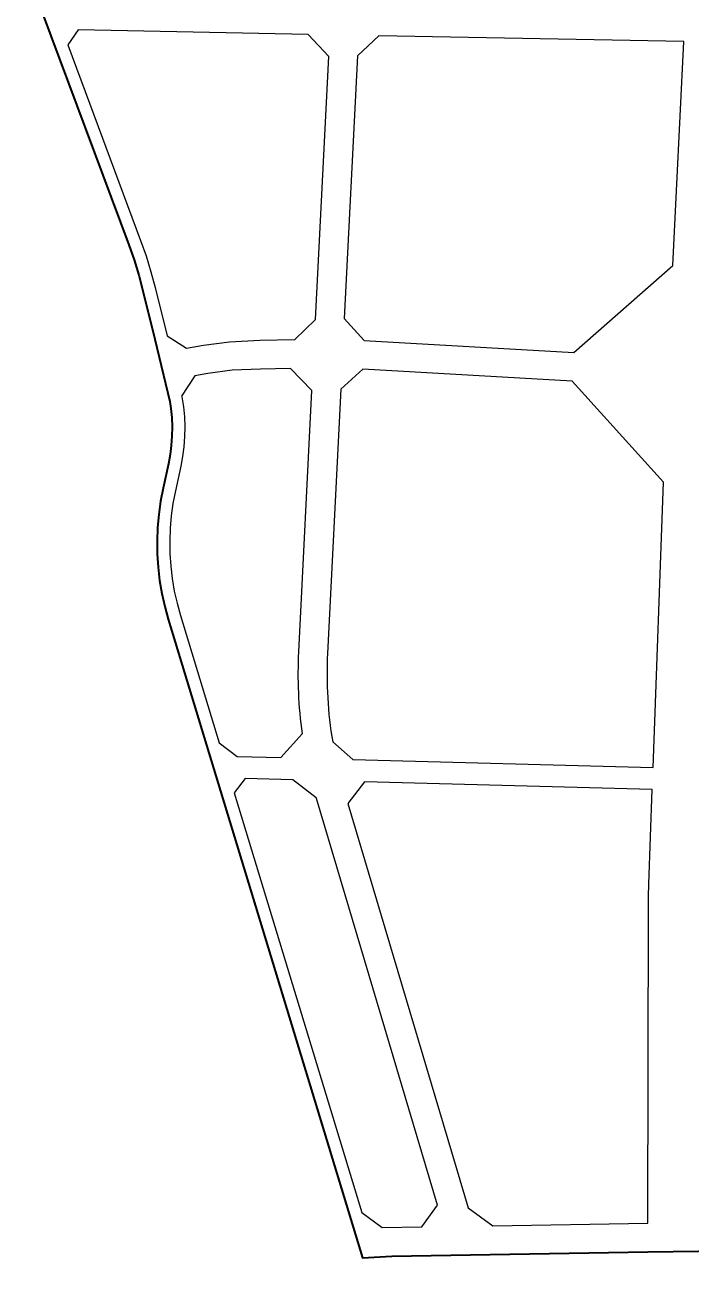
# Model space of a CAD drawing. Header units: millimetres. Extents: x -2018 to 1267, y -2275 to 2585.
# Drawn here: x -868 to -78, y -2071 to -603 of the extents above; entities that cross this region are included whole.
import ezdxf

# ---------------------------------------------------------------- set-up
doc = ezdxf.new("R2010")
doc.units = ezdxf.units.MM
doc.layers.add('0block', color=7, linetype='Continuous')
doc.layers.add('0edge', color=40, linetype='Continuous', lineweight=40)

msp = doc.modelspace()

# ---------------------------------------------------------------- linework, layer by layer
at = {"layer": '0block', "color": 7}
for points in [[(-817.2, -626.4), (-730.7, -858.2), (-724.3, -876.5), (-718.5, -895.2), (-713.5, -914), (-699.4, -971.1), (-676.2, -985.9), (-656.3, -982.1), (-625.3, -978.1), (-589.6, -976.5), (-547.9, -975.6), (-523.5, -951.9), (-507.8, -640.3), (-532.3, -614.1), (-804.8, -608.8)], [(-124.3, -1508.4), (-465.4, -1499.4), (-485.1, -1525.1), (-342.4, -2003.9), (-313.2, -2025.3), (-129.4, -2022.4), (-128.9, -1649.8), (-128.8, -1635.3), (-128.4, -1620.7)]]:
    msp.add_lwpolyline(points, close=True, dxfattribs=at)
at = {"layer": '0block'}
msp.add_lwpolyline([(-473.7, -639.4), (-489.3, -950.5), (-465.8, -976.7), (-217.3, -990.9), (-99.9, -887.9), (-86.8, -622.6), (-448.3, -615.7)], close=True, dxfattribs=at)
at = {"layer": '0block', "color": 7}
for points in [[(-616.4, -1469.4), (-564.4, -1470.8), (-539, -1442.4, -0.04692), (-543.2, -1345.6), (-527.7, -1036), (-553.2, -1009.7), (-588.5, -1010.5), (-622.3, -1012), (-650.9, -1015.7), (-666.4, -1018.7), (-682.1, -1042.5), (-681.9, -1043.5), (-680.1, -1055.2), (-678.9, -1067), (-678.4, -1078.8), (-678.6, -1090.6), (-679.5, -1102.5), (-681, -1114.2), (-683.2, -1125.7), (-689.5, -1154.9), (-692.4, -1169.6), (-694.4, -1184.4), (-695.7, -1199.2), (-696.3, -1214.1), (-696, -1229.1), (-695.1, -1243.9), (-693.3, -1258.8), (-690.8, -1273.5), (-687.6, -1288), (-683.6, -1302.5), (-637.8, -1453.1)], [(-123.3, -1482.4), (-111, -1144.7), (-219.3, -1024.9), (-467.2, -1010.7), (-493.6, -1034.4), (-509.2, -1347.4, 0.054533), (-503.1, -1452.2), (-479.1, -1473)], [(-444.3, -2027.4), (-397.6, -2026.7), (-378.7, -2000.9), (-522.3, -1519.2, -0.000303), (-522.5, -1518.6), (-550.5, -1497.2), (-607, -1495.7), (-619.8, -1512.5), (-468.6, -2009.7)]]:
    msp.add_lwpolyline(points, format="xyb", close=True, dxfattribs=at)
at = {"layer": '0edge'}
for points in [[(-129.4, -2056.4), (-69.4, -2055.4), (307.6, -2049.4), (362.7, -2048.5), (402, -2047.9), (457.5, -2047), (630.7, -2044.3), (867.7, -2066.4), (904, -2070.9), (907.6, -2015.1), (913.5, -1925.2), (916.3, -1882.1), (942.3, -1485.6), (945.2, -1440.7), (966.9, -1109.3), (971.5, -1035.6), (976.8, -949.6), (990.8, -727.2), (994.5, -665.4), (1024.9, -129.2)], [(-868.1, -532.9), (-744.8, -863.3), (-738.5, -881.2), (-732.9, -899.4), (-728, -917.8), (-713.8, -975.3), (-696.3, -1049), (-695, -1057.1), (-693.9, -1068), (-693.4, -1079), (-693.6, -1090), (-694.4, -1100.9), (-695.8, -1111.8), (-697.9, -1122.7), (-704.2, -1151.8), (-707.2, -1167.2), (-709.3, -1182.7), (-710.7, -1198.3), (-711.3, -1214), (-711, -1229.7), (-710, -1245.3), (-708.2, -1260.9), (-705.6, -1276.4), (-702.2, -1291.7), (-698, -1306.7), (-467.9, -2063.5), (-433, -2061.2), (-129.4, -2056.4)]]:
    msp.add_lwpolyline(points, dxfattribs=at)

doc.saveas('drawing.dxf')
